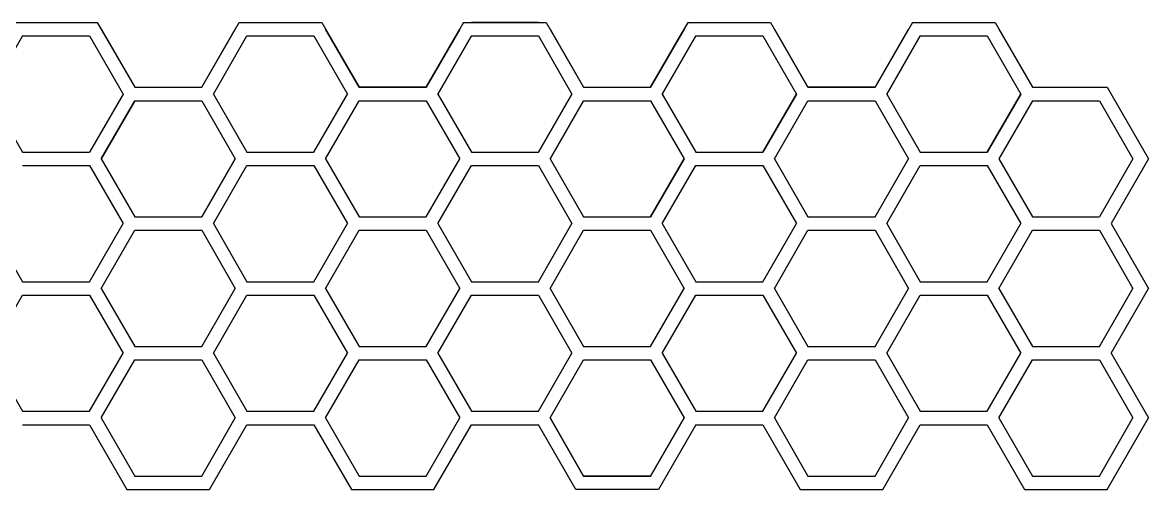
# Model space of a CAD drawing. Header units: millimetres. Extents: x 606 to 1123, y -612 to -473.
# Drawn here: x 787.6 to 1123.4, y -612.4 to -473.2 of the extents above; entities that cross this region are included whole.
import ezdxf

# ---------------------------------------------------------------- set-up
doc = ezdxf.new("R2010")
doc.units = ezdxf.units.MM
doc.layers.get('0').update_dxf_attribs({"linetype": 'CONTINUOUS', "lineweight": 25})

msp = doc.modelspace()

# ---------------------------------------------------------------- linework, layer by layer
for p, q in [((785.3, -473.19), (809.92, -473.19)), ((787.61, -473.19), (807.61, -473.19)), ((787.61, -473.19), (807.61, -473.19)), ((809.92, -473.19), (821.08, -492.51)), ((841.08, -492.51), (852.23, -473.19)), ((852.23, -473.19), (876.85, -473.19)), ((854.54, -473.19), (874.54, -473.19)), ((854.54, -473.19), (874.54, -473.19)), ((854.54, -473.19), (874.54, -473.19)), ((854.54, -473.19), (874.54, -473.19)), ((854.54, -473.19), (874.54, -473.19)), ((876.85, -473.19), (888.01, -492.51)), ((919.16, -473.19), (908.01, -492.51)), ((919.16, -473.19), (941.47, -473.19)), ((941.47, -473.19), (921.47, -473.19)), ((921.47, -473.19), (941.47, -473.19)), ((941.47, -473.19), (921.47, -473.19)), ((921.47, -473.19), (941.47, -473.19)), ((941.47, -473.19), (921.47, -473.19)), ((921.47, -473.19), (941.47, -473.19)), ((921.47, -473.19), (943.78, -473.19)), ((943.78, -473.19), (954.93, -492.51)), ((974.93, -492.51), (986.09, -473.19)), ((986.09, -473.19), (1008.4, -473.19)), ((988.4, -473.19), (1008.4, -473.19)), ((988.4, -473.19), (1008.4, -473.19)), ((988.4, -473.19), (1008.4, -473.19)), ((988.4, -473.19), (1008.4, -473.19)), ((988.4, -473.19), (1008.4, -473.19)), ((988.4, -473.19), (1008.4, -473.19)), ((988.4, -473.19), (1010.71, -473.19)), ((1010.71, -473.19), (1021.86, -492.51)), ((1053.02, -473.19), (1041.86, -492.51)), ((1053.02, -473.19), (1075.33, -473.19)), ((1055.33, -473.19), (1075.33, -473.19)), ((1055.33, -473.19), (1075.33, -473.19)), ((1055.33, -473.19), (1075.33, -473.19)), ((1055.33, -473.19), (1077.64, -473.19)), ((1077.64, -473.19), (1088.79, -492.51)), ((811.08, -475.19), (821.08, -492.51)), ((811.08, -475.19), (821.08, -492.51)), ((811.08, -475.19), (821.08, -492.51)), ((811.08, -475.19), (821.08, -492.51)), ((811.08, -475.19), (821.08, -492.51)), ((841.08, -492.51), (851.08, -475.19)), ((841.08, -492.51), (851.08, -475.19)), ((841.08, -492.51), (851.08, -475.19)), ((841.08, -492.51), (851.08, -475.19)), ((841.08, -492.51), (851.08, -475.19)), ((888.01, -492.51), (878.01, -475.19)), ((878.01, -475.19), (888.01, -492.51)), ((878.01, -475.19), (888.01, -492.51)), ((888.01, -492.51), (878.01, -475.19)), ((878.01, -475.19), (888.01, -492.51)), ((878.01, -475.19), (888.01, -492.51)), ((888.01, -492.51), (878.01, -475.19)), ((878.01, -475.19), (888.01, -492.51)), ((908.01, -492.51), (918.01, -475.19)), ((908.01, -492.51), (918.01, -475.19)), ((918.01, -475.19), (908.01, -492.51)), ((908.01, -492.51), (918.01, -475.19)), ((908.01, -492.51), (918.01, -475.19)), ((918.01, -475.19), (908.01, -492.51)), ((908.01, -492.51), (918.01, -475.19)), ((908.01, -492.51), (918.01, -475.19)), ((944.93, -475.19), (954.93, -492.51)), ((944.93, -475.19), (954.93, -492.51)), ((944.93, -475.19), (954.93, -492.51)), ((944.93, -475.19), (954.93, -492.51)), ((944.93, -475.19), (954.93, -492.51)), ((944.93, -475.19), (954.93, -492.51)), ((944.93, -475.19), (954.93, -492.51)), ((944.93, -475.19), (954.93, -492.51)), ((944.93, -475.19), (954.93, -492.51)), ((944.93, -475.19), (954.93, -492.51)), ((944.93, -475.19), (954.93, -492.51)), ((974.93, -492.51), (984.93, -475.19)), ((974.93, -492.51), (984.93, -475.19)), ((984.93, -475.19), (974.93, -492.51)), ((974.93, -492.51), (984.93, -475.19)), ((974.93, -492.51), (984.93, -475.19)), ((974.93, -492.51), (984.93, -475.19)), ((984.93, -475.19), (974.93, -492.51)), ((974.93, -492.51), (984.93, -475.19)), ((974.93, -492.51), (984.93, -475.19)), ((974.93, -492.51), (984.93, -475.19)), ((984.93, -475.19), (974.93, -492.51)), ((1011.86, -475.19), (1021.86, -492.51)), ((1021.86, -492.51), (1011.86, -475.19)), ((1011.86, -475.19), (1021.86, -492.51)), ((1021.86, -492.51), (1011.86, -475.19)), ((1011.86, -475.19), (1021.86, -492.51)), ((1011.86, -475.19), (1021.86, -492.51)), ((1021.86, -492.51), (1011.86, -475.19)), ((1011.86, -475.19), (1021.86, -492.51)), ((1041.86, -492.51), (1051.86, -475.19)), ((1041.86, -492.51), (1051.86, -475.19)), ((1051.86, -475.19), (1041.86, -492.51)), ((1041.86, -492.51), (1051.86, -475.19)), ((1041.86, -492.51), (1051.86, -475.19)), ((1051.86, -475.19), (1041.86, -492.51)), ((1041.86, -492.51), (1051.86, -475.19)), ((1041.86, -492.51), (1051.86, -475.19)), ((1078.79, -475.19), (1088.79, -492.51)), ((1078.79, -475.19), (1088.79, -492.51)), ((1078.79, -475.19), (1088.79, -492.51)), ((1078.79, -475.19), (1088.79, -492.51)), ((1078.79, -475.19), (1088.79, -492.51)), ((787.61, -477.19), (777.61, -494.51)), ((787.61, -477.19), (777.61, -494.51)), ((787.61, -477.19), (777.61, -494.51)), ((787.61, -477.19), (807.61, -477.19)), ((787.61, -477.19), (807.61, -477.19)), ((787.61, -477.19), (807.61, -477.19)), ((807.61, -477.19), (817.61, -494.51)), ((807.61, -477.19), (817.61, -494.51)), ((807.61, -477.19), (817.61, -494.51)), ((844.54, -494.51), (854.54, -477.19)), ((844.54, -494.51), (854.54, -477.19)), ((844.54, -494.51), (854.54, -477.19)), ((844.54, -494.51), (854.54, -477.19)), ((844.54, -494.51), (854.54, -477.19)), ((844.54, -494.51), (854.54, -477.19)), ((854.54, -477.19), (874.54, -477.19)), ((854.54, -477.19), (874.54, -477.19)), ((854.54, -477.19), (874.54, -477.19)), ((854.54, -477.19), (874.54, -477.19)), ((854.54, -477.19), (874.54, -477.19)), ((854.54, -477.19), (874.54, -477.19)), ((874.54, -477.19), (884.54, -494.51)), ((874.54, -477.19), (884.54, -494.51)), ((874.54, -477.19), (884.54, -494.51)), ((874.54, -477.19), (884.54, -494.51)), ((874.54, -477.19), (884.54, -494.51)), ((874.54, -477.19), (884.54, -494.51)), ((921.47, -477.19), (911.47, -494.51)), ((911.47, -494.51), (921.47, -477.19)), ((921.47, -477.19), (911.47, -494.51)), ((911.47, -494.51), (921.47, -477.19)), ((921.47, -477.19), (911.47, -494.51)), ((911.47, -494.51), (921.47, -477.19)), ((921.47, -477.19), (941.47, -477.19)), ((921.47, -477.19), (941.47, -477.19)), ((921.47, -477.19), (941.47, -477.19)), ((921.47, -477.19), (941.47, -477.19)), ((921.47, -477.19), (941.47, -477.19)), ((921.47, -477.19), (941.47, -477.19)), ((941.47, -477.19), (951.47, -494.51)), ((941.47, -477.19), (951.47, -494.51)), ((941.47, -477.19), (951.47, -494.51)), ((941.47, -477.19), (951.47, -494.51)), ((941.47, -477.19), (951.47, -494.51)), ((941.47, -477.19), (951.47, -494.51)), ((978.4, -494.51), (988.4, -477.19)), ((978.4, -494.51), (988.4, -477.19)), ((988.4, -477.19), (978.4, -494.51)), ((978.4, -494.51), (988.4, -477.19)), ((978.4, -494.51), (988.4, -477.19)), ((988.4, -477.19), (978.4, -494.51)), ((978.4, -494.51), (988.4, -477.19)), ((978.4, -494.51), (988.4, -477.19)), ((988.4, -477.19), (978.4, -494.51)), ((988.4, -477.19), (1008.4, -477.19)), ((988.4, -477.19), (1008.4, -477.19)), ((988.4, -477.19), (1008.4, -477.19)), ((988.4, -477.19), (1008.4, -477.19)), ((988.4, -477.19), (1008.4, -477.19)), ((988.4, -477.19), (1008.4, -477.19)), ((988.4, -477.19), (1008.4, -477.19)), ((988.4, -477.19), (1008.4, -477.19)), ((988.4, -477.19), (1008.4, -477.19)), ((1008.4, -477.19), (1018.4, -494.51)), ((1008.4, -477.19), (1018.4, -494.51)), ((1008.4, -477.19), (1018.4, -494.51)), ((1008.4, -477.19), (1018.4, -494.51)), ((1008.4, -477.19), (1018.4, -494.51)), ((1008.4, -477.19), (1018.4, -494.51)), ((1008.4, -477.19), (1018.4, -494.51)), ((1008.4, -477.19), (1018.4, -494.51)), ((1008.4, -477.19), (1018.4, -494.51)), ((1055.33, -477.19), (1045.33, -494.51)), ((1045.33, -494.51), (1055.33, -477.19)), ((1055.33, -477.19), (1045.33, -494.51)), ((1045.33, -494.51), (1055.33, -477.19)), ((1055.33, -477.19), (1045.33, -494.51)), ((1045.33, -494.51), (1055.33, -477.19)), ((1055.33, -477.19), (1075.33, -477.19)), ((1055.33, -477.19), (1075.33, -477.19)), ((1055.33, -477.19), (1075.33, -477.19)), ((1055.33, -477.19), (1075.33, -477.19)), ((1055.33, -477.19), (1075.33, -477.19)), ((1055.33, -477.19), (1075.33, -477.19)), ((1075.33, -477.19), (1085.33, -494.51)), ((1075.33, -477.19), (1085.33, -494.51)), ((1075.33, -477.19), (1085.33, -494.51)), ((1075.33, -477.19), (1085.33, -494.51)), ((1075.33, -477.19), (1085.33, -494.51)), ((1075.33, -477.19), (1085.33, -494.51)), ((821.08, -492.51), (841.08, -492.51)), ((821.08, -492.51), (841.08, -492.51)), ((821.08, -492.51), (841.08, -492.51)), ((821.08, -492.51), (841.08, -492.51)), ((821.08, -492.51), (841.08, -492.51)), ((821.08, -492.51), (841.08, -492.51)), ((908.01, -492.51), (888.01, -492.51)), ((888.01, -492.51), (908.01, -492.51)), ((888.01, -492.51), (908.01, -492.51)), ((908.01, -492.51), (888.01, -492.51)), ((888.01, -492.51), (908.01, -492.51)), ((888.01, -492.51), (908.01, -492.51)), ((908.01, -492.51), (888.01, -492.51)), ((888.01, -492.51), (908.01, -492.51)), ((888.01, -492.51), (908.01, -492.51)), ((954.93, -492.51), (974.93, -492.51)), ((954.93, -492.51), (974.93, -492.51)), ((954.93, -492.51), (974.93, -492.51)), ((954.93, -492.51), (974.93, -492.51)), ((954.93, -492.51), (974.93, -492.51)), ((954.93, -492.51), (974.93, -492.51)), ((954.93, -492.51), (974.93, -492.51)), ((954.93, -492.51), (974.93, -492.51)), ((954.93, -492.51), (974.93, -492.51)), ((954.93, -492.51), (974.93, -492.51)), ((954.93, -492.51), (974.93, -492.51)), ((954.93, -492.51), (974.93, -492.51)), ((1041.86, -492.51), (1021.86, -492.51)), ((1021.86, -492.51), (1041.86, -492.51)), ((1021.86, -492.51), (1041.86, -492.51)), ((1041.86, -492.51), (1021.86, -492.51)), ((1021.86, -492.51), (1041.86, -492.51)), ((1021.86, -492.51), (1041.86, -492.51)), ((1041.86, -492.51), (1021.86, -492.51)), ((1021.86, -492.51), (1041.86, -492.51)), ((1021.86, -492.51), (1041.86, -492.51)), ((1088.79, -492.51), (1108.79, -492.51)), ((1088.79, -492.51), (1108.79, -492.51)), ((1088.79, -492.51), (1108.79, -492.51)), ((1088.79, -492.51), (1108.79, -492.51)), ((1088.79, -492.51), (1108.79, -492.51)), ((1088.79, -492.51), (1111.1, -492.51)), ((1111.1, -492.51), (1123.41, -513.83)), ((777.61, -494.51), (787.61, -511.83)), ((777.61, -494.51), (787.61, -511.83)), ((777.61, -494.51), (787.61, -511.83)), ((817.61, -494.51), (807.61, -511.83)), ((817.61, -494.51), (807.61, -511.83)), ((817.61, -494.51), (807.61, -511.83)), ((811.08, -513.83), (821.08, -496.51)), ((821.08, -496.51), (811.08, -513.83)), ((811.08, -513.83), (821.08, -496.51)), ((821.08, -496.51), (811.08, -513.83)), ((811.08, -513.83), (821.08, -496.51)), ((821.08, -496.51), (811.08, -513.83)), ((821.08, -496.51), (841.08, -496.51)), ((821.08, -496.51), (841.08, -496.51)), ((821.08, -496.51), (841.08, -496.51)), ((821.08, -496.51), (841.08, -496.51)), ((821.08, -496.51), (841.08, -496.51)), ((821.08, -496.51), (841.08, -496.51)), ((841.08, -496.51), (851.08, -513.83)), ((841.08, -496.51), (851.08, -513.83)), ((841.08, -496.51), (851.08, -513.83)), ((841.08, -496.51), (851.08, -513.83)), ((841.08, -496.51), (851.08, -513.83)), ((841.08, -496.51), (851.08, -513.83)), ((844.54, -494.51), (854.54, -511.83)), ((844.54, -494.51), (854.54, -511.83)), ((844.54, -494.51), (854.54, -511.83)), ((844.54, -494.51), (854.54, -511.83)), ((844.54, -494.51), (854.54, -511.83)), ((844.54, -494.51), (854.54, -511.83)), ((874.54, -511.83), (884.54, -494.51)), ((874.54, -511.83), (884.54, -494.51)), ((874.54, -511.83), (884.54, -494.51)), ((874.54, -511.83), (884.54, -494.51)), ((874.54, -511.83), (884.54, -494.51)), ((874.54, -511.83), (884.54, -494.51)), ((878.01, -513.83), (888.01, -496.51)), ((878.01, -513.83), (888.01, -496.51)), ((878.01, -513.83), (888.01, -496.51)), ((878.01, -513.83), (888.01, -496.51)), ((878.01, -513.83), (888.01, -496.51)), ((878.01, -513.83), (888.01, -496.51)), ((888.01, -496.51), (908.01, -496.51)), ((888.01, -496.51), (908.01, -496.51)), ((888.01, -496.51), (908.01, -496.51)), ((888.01, -496.51), (908.01, -496.51)), ((888.01, -496.51), (908.01, -496.51)), ((888.01, -496.51), (908.01, -496.51)), ((908.01, -496.51), (918.01, -513.83)), ((908.01, -496.51), (918.01, -513.83)), ((908.01, -496.51), (918.01, -513.83)), ((908.01, -496.51), (918.01, -513.83)), ((908.01, -496.51), (918.01, -513.83)), ((908.01, -496.51), (918.01, -513.83)), ((911.47, -494.51), (921.47, -511.83)), ((911.47, -494.51), (921.47, -511.83)), ((911.47, -494.51), (921.47, -511.83)), ((911.47, -494.51), (921.47, -511.83)), ((911.47, -494.51), (921.47, -511.83)), ((911.47, -494.51), (921.47, -511.83)), ((951.47, -494.51), (941.47, -511.83)), ((941.47, -511.83), (951.47, -494.51)), ((951.47, -494.51), (941.47, -511.83)), ((941.47, -511.83), (951.47, -494.51)), ((951.47, -494.51), (941.47, -511.83)), ((941.47, -511.83), (951.47, -494.51)), ((954.93, -496.51), (944.93, -513.83)), ((944.93, -513.83), (954.93, -496.51)), ((944.93, -513.83), (954.93, -496.51)), ((944.93, -513.83), (954.93, -496.51)), ((954.93, -496.51), (944.93, -513.83)), ((944.93, -513.83), (954.93, -496.51)), ((944.93, -513.83), (954.93, -496.51)), ((944.93, -513.83), (954.93, -496.51)), ((954.93, -496.51), (944.93, -513.83)), ((944.93, -513.83), (954.93, -496.51)), ((944.93, -513.83), (954.93, -496.51)), ((944.93, -513.83), (954.93, -496.51)), ((954.93, -496.51), (974.93, -496.51)), ((954.93, -496.51), (974.93, -496.51)), ((954.93, -496.51), (974.93, -496.51)), ((954.93, -496.51), (974.93, -496.51)), ((954.93, -496.51), (974.93, -496.51)), ((954.93, -496.51), (974.93, -496.51)), ((954.93, -496.51), (974.93, -496.51)), ((954.93, -496.51), (974.93, -496.51)), ((954.93, -496.51), (974.93, -496.51)), ((954.93, -496.51), (974.93, -496.51)), ((954.93, -496.51), (974.93, -496.51)), ((954.93, -496.51), (974.93, -496.51)), ((974.93, -496.51), (984.93, -513.83)), ((974.93, -496.51), (984.93, -513.83)), ((974.93, -496.51), (984.93, -513.83)), ((974.93, -496.51), (984.93, -513.83)), ((974.93, -496.51), (984.93, -513.83)), ((974.93, -496.51), (984.93, -513.83)), ((974.93, -496.51), (984.93, -513.83)), ((974.93, -496.51), (984.93, -513.83)), ((974.93, -496.51), (984.93, -513.83)), ((974.93, -496.51), (984.93, -513.83)), ((974.93, -496.51), (984.93, -513.83)), ((974.93, -496.51), (984.93, -513.83)), ((978.4, -494.51), (988.4, -511.83)), ((978.4, -494.51), (988.4, -511.83)), ((978.4, -494.51), (988.4, -511.83)), ((978.4, -494.51), (988.4, -511.83)), ((978.4, -494.51), (988.4, -511.83)), ((978.4, -494.51), (988.4, -511.83)), ((978.4, -494.51), (988.4, -511.83)), ((978.4, -494.51), (988.4, -511.83)), ((978.4, -494.51), (988.4, -511.83)), ((1008.4, -511.83), (1018.4, -494.51)), ((1008.4, -511.83), (1018.4, -494.51)), ((1018.4, -494.51), (1008.4, -511.83)), ((1008.4, -511.83), (1018.4, -494.51)), ((1008.4, -511.83), (1018.4, -494.51)), ((1018.4, -494.51), (1008.4, -511.83)), ((1008.4, -511.83), (1018.4, -494.51)), ((1008.4, -511.83), (1018.4, -494.51)), ((1018.4, -494.51), (1008.4, -511.83)), ((1011.86, -513.83), (1021.86, -496.51)), ((1011.86, -513.83), (1021.86, -496.51)), ((1011.86, -513.83), (1021.86, -496.51)), ((1011.86, -513.83), (1021.86, -496.51)), ((1011.86, -513.83), (1021.86, -496.51)), ((1011.86, -513.83), (1021.86, -496.51)), ((1021.86, -496.51), (1041.86, -496.51)), ((1021.86, -496.51), (1041.86, -496.51)), ((1021.86, -496.51), (1041.86, -496.51)), ((1021.86, -496.51), (1041.86, -496.51)), ((1021.86, -496.51), (1041.86, -496.51)), ((1021.86, -496.51), (1041.86, -496.51)), ((1041.86, -496.51), (1051.86, -513.83)), ((1041.86, -496.51), (1051.86, -513.83)), ((1041.86, -496.51), (1051.86, -513.83)), ((1041.86, -496.51), (1051.86, -513.83)), ((1041.86, -496.51), (1051.86, -513.83)), ((1041.86, -496.51), (1051.86, -513.83)), ((1045.33, -494.51), (1055.33, -511.83)), ((1045.33, -494.51), (1055.33, -511.83)), ((1045.33, -494.51), (1055.33, -511.83)), ((1045.33, -494.51), (1055.33, -511.83)), ((1045.33, -494.51), (1055.33, -511.83)), ((1045.33, -494.51), (1055.33, -511.83)), ((1085.33, -494.51), (1075.33, -511.83)), ((1075.33, -511.83), (1085.33, -494.51)), ((1085.33, -494.51), (1075.33, -511.83)), ((1075.33, -511.83), (1085.33, -494.51)), ((1085.33, -494.51), (1075.33, -511.83)), ((1075.33, -511.83), (1085.33, -494.51)), ((1088.79, -496.51), (1078.79, -513.83)), ((1088.79, -496.51), (1078.79, -513.83)), ((1088.79, -496.51), (1078.79, -513.83)), ((1088.79, -496.51), (1108.79, -496.51)), ((1088.79, -496.51), (1108.79, -496.51)), ((1088.79, -496.51), (1108.79, -496.51)), ((1108.79, -496.51), (1118.79, -513.83)), ((1108.79, -496.51), (1118.79, -513.83)), ((1108.79, -496.51), (1118.79, -513.83)), ((787.61, -511.83), (807.61, -511.83)), ((787.61, -511.83), (807.61, -511.83)), ((787.61, -511.83), (807.61, -511.83)), ((854.54, -511.83), (874.54, -511.83)), ((854.54, -511.83), (874.54, -511.83)), ((854.54, -511.83), (874.54, -511.83)), ((854.54, -511.83), (874.54, -511.83)), ((854.54, -511.83), (874.54, -511.83)), ((854.54, -511.83), (874.54, -511.83)), ((921.47, -511.83), (941.47, -511.83)), ((921.47, -511.83), (941.47, -511.83)), ((921.47, -511.83), (941.47, -511.83)), ((921.47, -511.83), (941.47, -511.83)), ((921.47, -511.83), (941.47, -511.83)), ((921.47, -511.83), (941.47, -511.83)), ((988.4, -511.83), (1008.4, -511.83)), ((988.4, -511.83), (1008.4, -511.83)), ((988.4, -511.83), (1008.4, -511.83)), ((988.4, -511.83), (1008.4, -511.83)), ((988.4, -511.83), (1008.4, -511.83)), ((988.4, -511.83), (1008.4, -511.83)), ((988.4, -511.83), (1008.4, -511.83)), ((988.4, -511.83), (1008.4, -511.83)), ((988.4, -511.83), (1008.4, -511.83)), ((1055.33, -511.83), (1075.33, -511.83)), ((1055.33, -511.83), (1075.33, -511.83)), ((1055.33, -511.83), (1075.33, -511.83)), ((1055.33, -511.83), (1075.33, -511.83)), ((1055.33, -511.83), (1075.33, -511.83)), ((1055.33, -511.83), (1075.33, -511.83)), ((787.61, -515.83), (807.61, -515.83)), ((787.61, -515.83), (807.61, -515.83)), ((787.61, -515.83), (807.61, -515.83)), ((807.61, -515.83), (817.61, -533.15)), ((807.61, -515.83), (817.61, -533.15)), ((807.61, -515.83), (817.61, -533.15)), ((811.08, -513.83), (821.08, -531.15)), ((811.08, -513.83), (821.08, -531.15)), ((811.08, -513.83), (821.08, -531.15)), ((811.08, -513.83), (821.08, -531.15)), ((811.08, -513.83), (821.08, -531.15)), ((811.08, -513.83), (821.08, -531.15)), ((841.08, -531.15), (851.08, -513.83)), ((851.08, -513.83), (841.08, -531.15)), ((841.08, -531.15), (851.08, -513.83)), ((851.08, -513.83), (841.08, -531.15)), ((841.08, -531.15), (851.08, -513.83)), ((851.08, -513.83), (841.08, -531.15)), ((844.54, -533.15), (854.54, -515.83)), ((844.54, -533.15), (854.54, -515.83)), ((844.54, -533.15), (854.54, -515.83)), ((844.54, -533.15), (854.54, -515.83)), ((844.54, -533.15), (854.54, -515.83)), ((844.54, -533.15), (854.54, -515.83)), ((854.54, -515.83), (874.54, -515.83)), ((854.54, -515.83), (874.54, -515.83)), ((854.54, -515.83), (874.54, -515.83)), ((854.54, -515.83), (874.54, -515.83)), ((854.54, -515.83), (874.54, -515.83)), ((854.54, -515.83), (874.54, -515.83)), ((874.54, -515.83), (884.54, -533.15)), ((874.54, -515.83), (884.54, -533.15)), ((874.54, -515.83), (884.54, -533.15)), ((874.54, -515.83), (884.54, -533.15)), ((874.54, -515.83), (884.54, -533.15)), ((874.54, -515.83), (884.54, -533.15)), ((878.01, -513.83), (888.01, -531.15)), ((878.01, -513.83), (888.01, -531.15)), ((878.01, -513.83), (888.01, -531.15)), ((878.01, -513.83), (888.01, -531.15)), ((878.01, -513.83), (888.01, -531.15)), ((878.01, -513.83), (888.01, -531.15)), ((908.01, -531.15), (918.01, -513.83)), ((908.01, -531.15), (918.01, -513.83)), ((908.01, -531.15), (918.01, -513.83)), ((908.01, -531.15), (918.01, -513.83)), ((908.01, -531.15), (918.01, -513.83)), ((908.01, -531.15), (918.01, -513.83)), ((911.47, -533.15), (921.47, -515.83)), ((911.47, -533.15), (921.47, -515.83)), ((911.47, -533.15), (921.47, -515.83)), ((911.47, -533.15), (921.47, -515.83)), ((911.47, -533.15), (921.47, -515.83)), ((911.47, -533.15), (921.47, -515.83)), ((911.47, -533.15), (921.47, -515.83)), ((911.47, -533.15), (921.47, -515.83)), ((911.47, -533.15), (921.47, -515.83)), ((921.47, -515.83), (941.47, -515.83)), ((921.47, -515.83), (941.47, -515.83)), ((921.47, -515.83), (941.47, -515.83)), ((921.47, -515.83), (941.47, -515.83)), ((921.47, -515.83), (941.47, -515.83)), ((921.47, -515.83), (941.47, -515.83)), ((921.47, -515.83), (941.47, -515.83)), ((921.47, -515.83), (941.47, -515.83)), ((921.47, -515.83), (941.47, -515.83)), ((941.47, -515.83), (951.47, -533.15)), ((941.47, -515.83), (951.47, -533.15)), ((941.47, -515.83), (951.47, -533.15)), ((941.47, -515.83), (951.47, -533.15)), ((941.47, -515.83), (951.47, -533.15)), ((941.47, -515.83), (951.47, -533.15)), ((941.47, -515.83), (951.47, -533.15)), ((941.47, -515.83), (951.47, -533.15)), ((941.47, -515.83), (951.47, -533.15)), ((944.93, -513.83), (954.93, -531.15)), ((944.93, -513.83), (954.93, -531.15)), ((944.93, -513.83), (954.93, -531.15)), ((944.93, -513.83), (954.93, -531.15)), ((944.93, -513.83), (954.93, -531.15)), ((944.93, -513.83), (954.93, -531.15)), ((944.93, -513.83), (954.93, -531.15)), ((944.93, -513.83), (954.93, -531.15)), ((944.93, -513.83), (954.93, -531.15)), ((944.93, -513.83), (954.93, -531.15)), ((944.93, -513.83), (954.93, -531.15)), ((944.93, -513.83), (954.93, -531.15)), ((984.93, -513.83), (974.93, -531.15)), ((974.93, -531.15), (984.93, -513.83)), ((974.93, -531.15), (984.93, -513.83)), ((974.93, -531.15), (984.93, -513.83)), ((984.93, -513.83), (974.93, -531.15)), ((974.93, -531.15), (984.93, -513.83)), ((974.93, -531.15), (984.93, -513.83)), ((974.93, -531.15), (984.93, -513.83)), ((984.93, -513.83), (974.93, -531.15)), ((974.93, -531.15), (984.93, -513.83)), ((974.93, -531.15), (984.93, -513.83)), ((974.93, -531.15), (984.93, -513.83)), ((978.4, -533.15), (988.4, -515.83)), ((978.4, -533.15), (988.4, -515.83)), ((978.4, -533.15), (988.4, -515.83)), ((978.4, -533.15), (988.4, -515.83)), ((978.4, -533.15), (988.4, -515.83)), ((978.4, -533.15), (988.4, -515.83)), ((988.4, -515.83), (1008.4, -515.83)), ((988.4, -515.83), (1008.4, -515.83)), ((988.4, -515.83), (1008.4, -515.83)), ((988.4, -515.83), (1008.4, -515.83)), ((988.4, -515.83), (1008.4, -515.83)), ((988.4, -515.83), (1008.4, -515.83)), ((1008.4, -515.83), (1018.4, -533.15)), ((1008.4, -515.83), (1018.4, -533.15)), ((1008.4, -515.83), (1018.4, -533.15)), ((1008.4, -515.83), (1018.4, -533.15)), ((1008.4, -515.83), (1018.4, -533.15)), ((1008.4, -515.83), (1018.4, -533.15)), ((1011.86, -513.83), (1021.86, -531.15)), ((1011.86, -513.83), (1021.86, -531.15)), ((1011.86, -513.83), (1021.86, -531.15)), ((1011.86, -513.83), (1021.86, -531.15)), ((1011.86, -513.83), (1021.86, -531.15)), ((1011.86, -513.83), (1021.86, -531.15)), ((1041.86, -531.15), (1051.86, -513.83)), ((1041.86, -531.15), (1051.86, -513.83)), ((1041.86, -531.15), (1051.86, -513.83)), ((1041.86, -531.15), (1051.86, -513.83)), ((1041.86, -531.15), (1051.86, -513.83)), ((1041.86, -531.15), (1051.86, -513.83)), ((1045.33, -533.15), (1055.33, -515.83)), ((1045.33, -533.15), (1055.33, -515.83)), ((1045.33, -533.15), (1055.33, -515.83)), ((1055.33, -515.83), (1075.33, -515.83)), ((1055.33, -515.83), (1075.33, -515.83)), ((1055.33, -515.83), (1075.33, -515.83)), ((1075.33, -515.83), (1085.33, -533.15)), ((1075.33, -515.83), (1085.33, -533.15)), ((1075.33, -515.83), (1085.33, -533.15)), ((1078.79, -513.83), (1088.79, -531.15)), ((1078.79, -513.83), (1088.79, -531.15)), ((1078.79, -513.83), (1088.79, -531.15)), ((1118.79, -513.83), (1108.79, -531.15)), ((1118.79, -513.83), (1108.79, -531.15)), ((1118.79, -513.83), (1108.79, -531.15)), ((1123.41, -513.83), (1112.25, -533.15)), ((777.61, -533.15), (787.61, -550.47)), ((777.61, -533.15), (787.61, -550.47)), ((777.61, -533.15), (787.61, -550.47)), ((807.61, -550.47), (817.61, -533.15)), ((807.61, -550.47), (817.61, -533.15)), ((807.61, -550.47), (817.61, -533.15)), ((821.08, -531.15), (841.08, -531.15)), ((821.08, -531.15), (841.08, -531.15)), ((821.08, -531.15), (841.08, -531.15)), ((821.08, -531.15), (841.08, -531.15)), ((821.08, -531.15), (841.08, -531.15)), ((821.08, -531.15), (841.08, -531.15)), ((844.54, -533.15), (854.54, -550.47)), ((844.54, -533.15), (854.54, -550.47)), ((844.54, -533.15), (854.54, -550.47)), ((844.54, -533.15), (854.54, -550.47)), ((844.54, -533.15), (854.54, -550.47)), ((844.54, -533.15), (854.54, -550.47)), ((874.54, -550.47), (884.54, -533.15)), ((874.54, -550.47), (884.54, -533.15)), ((874.54, -550.47), (884.54, -533.15)), ((874.54, -550.47), (884.54, -533.15)), ((874.54, -550.47), (884.54, -533.15)), ((874.54, -550.47), (884.54, -533.15)), ((888.01, -531.15), (908.01, -531.15)), ((888.01, -531.15), (908.01, -531.15)), ((888.01, -531.15), (908.01, -531.15)), ((888.01, -531.15), (908.01, -531.15)), ((888.01, -531.15), (908.01, -531.15)), ((888.01, -531.15), (908.01, -531.15)), ((911.47, -533.15), (921.47, -550.47)), ((911.47, -533.15), (921.47, -550.47)), ((911.47, -533.15), (921.47, -550.47)), ((911.47, -533.15), (921.47, -550.47)), ((911.47, -533.15), (921.47, -550.47)), ((911.47, -533.15), (921.47, -550.47)), ((911.47, -533.15), (921.47, -550.47)), ((911.47, -533.15), (921.47, -550.47)), ((911.47, -533.15), (921.47, -550.47)), ((941.47, -550.47), (951.47, -533.15)), ((941.47, -550.47), (951.47, -533.15)), ((941.47, -550.47), (951.47, -533.15)), ((941.47, -550.47), (951.47, -533.15)), ((941.47, -550.47), (951.47, -533.15)), ((941.47, -550.47), (951.47, -533.15)), ((941.47, -550.47), (951.47, -533.15)), ((941.47, -550.47), (951.47, -533.15)), ((941.47, -550.47), (951.47, -533.15)), ((954.93, -531.15), (974.93, -531.15)), ((954.93, -531.15), (974.93, -531.15)), ((954.93, -531.15), (974.93, -531.15)), ((954.93, -531.15), (974.93, -531.15)), ((954.93, -531.15), (974.93, -531.15)), ((954.93, -531.15), (974.93, -531.15)), ((954.93, -531.15), (974.93, -531.15)), ((954.93, -531.15), (974.93, -531.15)), ((954.93, -531.15), (974.93, -531.15)), ((954.93, -531.15), (974.93, -531.15)), ((954.93, -531.15), (974.93, -531.15)), ((954.93, -531.15), (974.93, -531.15)), ((978.4, -533.15), (988.4, -550.47)), ((978.4, -533.15), (988.4, -550.47)), ((978.4, -533.15), (988.4, -550.47)), ((978.4, -533.15), (988.4, -550.47)), ((978.4, -533.15), (988.4, -550.47)), ((978.4, -533.15), (988.4, -550.47)), ((1008.4, -550.47), (1018.4, -533.15)), ((1008.4, -550.47), (1018.4, -533.15)), ((1008.4, -550.47), (1018.4, -533.15)), ((1008.4, -550.47), (1018.4, -533.15)), ((1008.4, -550.47), (1018.4, -533.15)), ((1008.4, -550.47), (1018.4, -533.15)), ((1021.86, -531.15), (1041.86, -531.15)), ((1021.86, -531.15), (1041.86, -531.15)), ((1021.86, -531.15), (1041.86, -531.15)), ((1021.86, -531.15), (1041.86, -531.15)), ((1021.86, -531.15), (1041.86, -531.15)), ((1021.86, -531.15), (1041.86, -531.15)), ((1045.33, -533.15), (1055.33, -550.47)), ((1045.33, -533.15), (1055.33, -550.47)), ((1045.33, -533.15), (1055.33, -550.47)), ((1075.33, -550.47), (1085.33, -533.15)), ((1075.33, -550.47), (1085.33, -533.15)), ((1075.33, -550.47), (1085.33, -533.15)), ((1088.79, -531.15), (1108.79, -531.15)), ((1088.79, -531.15), (1108.79, -531.15)), ((1088.79, -531.15), (1108.79, -531.15)), ((1112.25, -533.15), (1123.41, -552.47)), ((811.08, -552.47), (821.08, -535.15)), ((811.08, -552.47), (821.08, -535.15)), ((811.08, -552.47), (821.08, -535.15)), ((821.08, -535.15), (841.08, -535.15)), ((821.08, -535.15), (841.08, -535.15)), ((821.08, -535.15), (841.08, -535.15)), ((841.08, -535.15), (851.08, -552.47)), ((841.08, -535.15), (851.08, -552.47)), ((841.08, -535.15), (851.08, -552.47)), ((878.01, -552.47), (888.01, -535.15)), ((878.01, -552.47), (888.01, -535.15)), ((878.01, -552.47), (888.01, -535.15)), ((878.01, -552.47), (888.01, -535.15)), ((878.01, -552.47), (888.01, -535.15)), ((878.01, -552.47), (888.01, -535.15)), ((878.01, -552.47), (888.01, -535.15)), ((878.01, -552.47), (888.01, -535.15)), ((878.01, -552.47), (888.01, -535.15)), ((888.01, -535.15), (908.01, -535.15)), ((888.01, -535.15), (908.01, -535.15)), ((888.01, -535.15), (908.01, -535.15)), ((888.01, -535.15), (908.01, -535.15)), ((888.01, -535.15), (908.01, -535.15)), ((888.01, -535.15), (908.01, -535.15)), ((888.01, -535.15), (908.01, -535.15)), ((888.01, -535.15), (908.01, -535.15)), ((888.01, -535.15), (908.01, -535.15)), ((908.01, -535.15), (918.01, -552.47)), ((908.01, -535.15), (918.01, -552.47)), ((908.01, -535.15), (918.01, -552.47)), ((908.01, -535.15), (918.01, -552.47)), ((908.01, -535.15), (918.01, -552.47)), ((908.01, -535.15), (918.01, -552.47)), ((908.01, -535.15), (918.01, -552.47)), ((908.01, -535.15), (918.01, -552.47)), ((908.01, -535.15), (918.01, -552.47)), ((944.93, -552.47), (954.93, -535.15)), ((944.93, -552.47), (954.93, -535.15)), ((944.93, -552.47), (954.93, -535.15)), ((954.93, -535.15), (974.93, -535.15)), ((954.93, -535.15), (974.93, -535.15)), ((954.93, -535.15), (974.93, -535.15)), ((974.93, -535.15), (984.93, -552.47)), ((974.93, -535.15), (984.93, -552.47)), ((974.93, -535.15), (984.93, -552.47)), ((1011.86, -552.47), (1021.86, -535.15)), ((1011.86, -552.47), (1021.86, -535.15)), ((1011.86, -552.47), (1021.86, -535.15)), ((1011.86, -552.47), (1021.86, -535.15)), ((1011.86, -552.47), (1021.86, -535.15)), ((1011.86, -552.47), (1021.86, -535.15)), ((1021.86, -535.15), (1041.86, -535.15)), ((1021.86, -535.15), (1041.86, -535.15)), ((1021.86, -535.15), (1041.86, -535.15)), ((1021.86, -535.15), (1041.86, -535.15)), ((1021.86, -535.15), (1041.86, -535.15)), ((1021.86, -535.15), (1041.86, -535.15)), ((1041.86, -535.15), (1051.86, -552.47)), ((1041.86, -535.15), (1051.86, -552.47)), ((1041.86, -535.15), (1051.86, -552.47)), ((1041.86, -535.15), (1051.86, -552.47)), ((1041.86, -535.15), (1051.86, -552.47)), ((1041.86, -535.15), (1051.86, -552.47)), ((1078.79, -552.47), (1088.79, -535.15)), ((1078.79, -552.47), (1088.79, -535.15)), ((1078.79, -552.47), (1088.79, -535.15)), ((1088.79, -535.15), (1108.79, -535.15)), ((1088.79, -535.15), (1108.79, -535.15)), ((1088.79, -535.15), (1108.79, -535.15)), ((1108.79, -535.15), (1118.79, -552.47)), ((1108.79, -535.15), (1118.79, -552.47)), ((1108.79, -535.15), (1118.79, -552.47)), ((787.61, -550.47), (807.61, -550.47)), ((787.61, -550.47), (807.61, -550.47)), ((787.61, -550.47), (807.61, -550.47)), ((854.54, -550.47), (874.54, -550.47)), ((854.54, -550.47), (874.54, -550.47)), ((854.54, -550.47), (874.54, -550.47)), ((854.54, -550.47), (874.54, -550.47)), ((854.54, -550.47), (874.54, -550.47)), ((854.54, -550.47), (874.54, -550.47)), ((921.47, -550.47), (941.47, -550.47)), ((921.47, -550.47), (941.47, -550.47)), ((921.47, -550.47), (941.47, -550.47)), ((921.47, -550.47), (941.47, -550.47)), ((921.47, -550.47), (941.47, -550.47)), ((921.47, -550.47), (941.47, -550.47)), ((921.47, -550.47), (941.47, -550.47)), ((921.47, -550.47), (941.47, -550.47)), ((921.47, -550.47), (941.47, -550.47)), ((988.4, -550.47), (1008.4, -550.47)), ((988.4, -550.47), (1008.4, -550.47)), ((988.4, -550.47), (1008.4, -550.47)), ((988.4, -550.47), (1008.4, -550.47)), ((988.4, -550.47), (1008.4, -550.47)), ((988.4, -550.47), (1008.4, -550.47)), ((1055.33, -550.47), (1075.33, -550.47)), ((1055.33, -550.47), (1075.33, -550.47)), ((1055.33, -550.47), (1075.33, -550.47)), ((811.08, -552.47), (821.08, -569.79)), ((811.08, -552.47), (821.08, -569.79)), ((811.08, -552.47), (821.08, -569.79)), ((841.08, -569.79), (851.08, -552.47)), ((841.08, -569.79), (851.08, -552.47)), ((841.08, -569.79), (851.08, -552.47)), ((878.01, -552.47), (888.01, -569.79)), ((878.01, -552.47), (888.01, -569.79)), ((878.01, -552.47), (888.01, -569.79)), ((878.01, -552.47), (888.01, -569.79)), ((878.01, -552.47), (888.01, -569.79)), ((878.01, -552.47), (888.01, -569.79)), ((878.01, -552.47), (888.01, -569.79)), ((878.01, -552.47), (888.01, -569.79)), ((878.01, -552.47), (888.01, -569.79)), ((908.01, -569.79), (918.01, -552.47)), ((908.01, -569.79), (918.01, -552.47)), ((908.01, -569.79), (918.01, -552.47)), ((908.01, -569.79), (918.01, -552.47)), ((908.01, -569.79), (918.01, -552.47)), ((908.01, -569.79), (918.01, -552.47)), ((908.01, -569.79), (918.01, -552.47)), ((908.01, -569.79), (918.01, -552.47)), ((908.01, -569.79), (918.01, -552.47)), ((944.93, -552.47), (954.93, -569.79)), ((944.93, -552.47), (954.93, -569.79)), ((944.93, -552.47), (954.93, -569.79)), ((974.93, -569.79), (984.93, -552.47)), ((974.93, -569.79), (984.93, -552.47)), ((974.93, -569.79), (984.93, -552.47)), ((1011.86, -552.47), (1021.86, -569.79)), ((1011.86, -552.47), (1021.86, -569.79)), ((1011.86, -552.47), (1021.86, -569.79)), ((1011.86, -552.47), (1021.86, -569.79)), ((1011.86, -552.47), (1021.86, -569.79)), ((1011.86, -552.47), (1021.86, -569.79)), ((1041.86, -569.79), (1051.86, -552.47)), ((1041.86, -569.79), (1051.86, -552.47)), ((1041.86, -569.79), (1051.86, -552.47)), ((1041.86, -569.79), (1051.86, -552.47)), ((1041.86, -569.79), (1051.86, -552.47)), ((1041.86, -569.79), (1051.86, -552.47)), ((1078.79, -552.47), (1088.79, -569.79)), ((1078.79, -552.47), (1088.79, -569.79)), ((1078.79, -552.47), (1088.79, -569.79)), ((1108.79, -569.79), (1118.79, -552.47)), ((1108.79, -569.79), (1118.79, -552.47)), ((1108.79, -569.79), (1118.79, -552.47)), ((1112.25, -571.79), (1123.41, -552.47)), ((777.61, -571.79), (787.61, -554.47)), ((777.61, -571.79), (787.61, -554.47)), ((777.61, -571.79), (787.61, -554.47)), ((787.61, -554.47), (807.61, -554.47)), ((787.61, -554.47), (807.61, -554.47)), ((787.61, -554.47), (807.61, -554.47)), ((807.61, -554.47), (817.61, -571.79)), ((807.61, -554.47), (817.61, -571.79)), ((807.61, -554.47), (817.61, -571.79)), ((844.54, -571.79), (854.54, -554.47)), ((844.54, -571.79), (854.54, -554.47)), ((844.54, -571.79), (854.54, -554.47)), ((854.54, -554.47), (874.54, -554.47)), ((854.54, -554.47), (874.54, -554.47)), ((854.54, -554.47), (874.54, -554.47)), ((874.54, -554.47), (884.54, -571.79)), ((874.54, -554.47), (884.54, -571.79)), ((874.54, -554.47), (884.54, -571.79)), ((911.47, -571.79), (921.47, -554.47)), ((911.47, -571.79), (921.47, -554.47)), ((911.47, -571.79), (921.47, -554.47)), ((911.47, -571.79), (921.47, -554.47)), ((911.47, -571.79), (921.47, -554.47)), ((911.47, -571.79), (921.47, -554.47)), ((921.47, -554.47), (941.47, -554.47)), ((921.47, -554.47), (941.47, -554.47)), ((921.47, -554.47), (941.47, -554.47)), ((921.47, -554.47), (941.47, -554.47)), ((921.47, -554.47), (941.47, -554.47)), ((921.47, -554.47), (941.47, -554.47)), ((941.47, -554.47), (951.47, -571.79)), ((941.47, -554.47), (951.47, -571.79)), ((941.47, -554.47), (951.47, -571.79)), ((941.47, -554.47), (951.47, -571.79)), ((941.47, -554.47), (951.47, -571.79)), ((941.47, -554.47), (951.47, -571.79)), ((978.4, -571.79), (988.4, -554.47)), ((978.4, -571.79), (988.4, -554.47)), ((978.4, -571.79), (988.4, -554.47)), ((988.4, -554.47), (1008.4, -554.47)), ((988.4, -554.47), (1008.4, -554.47)), ((988.4, -554.47), (1008.4, -554.47)), ((1008.4, -554.47), (1018.4, -571.79)), ((1008.4, -554.47), (1018.4, -571.79)), ((1008.4, -554.47), (1018.4, -571.79)), ((1045.33, -571.79), (1055.33, -554.47)), ((1045.33, -571.79), (1055.33, -554.47)), ((1045.33, -571.79), (1055.33, -554.47)), ((1055.33, -554.47), (1075.33, -554.47)), ((1055.33, -554.47), (1075.33, -554.47)), ((1055.33, -554.47), (1075.33, -554.47)), ((1075.33, -554.47), (1085.33, -571.79)), ((1075.33, -554.47), (1085.33, -571.79)), ((1075.33, -554.47), (1085.33, -571.79)), ((821.08, -569.79), (841.08, -569.79)), ((821.08, -569.79), (841.08, -569.79)), ((821.08, -569.79), (841.08, -569.79)), ((888.01, -569.79), (908.01, -569.79)), ((888.01, -569.79), (908.01, -569.79)), ((888.01, -569.79), (908.01, -569.79)), ((888.01, -569.79), (908.01, -569.79)), ((888.01, -569.79), (908.01, -569.79)), ((888.01, -569.79), (908.01, -569.79)), ((888.01, -569.79), (908.01, -569.79)), ((888.01, -569.79), (908.01, -569.79)), ((888.01, -569.79), (908.01, -569.79)), ((954.93, -569.79), (974.93, -569.79)), ((954.93, -569.79), (974.93, -569.79)), ((954.93, -569.79), (974.93, -569.79)), ((954.93, -569.79), (974.93, -569.79)), ((954.93, -569.79), (974.93, -569.79)), ((954.93, -569.79), (974.93, -569.79)), ((954.93, -569.79), (974.93, -569.79)), ((954.93, -569.79), (974.93, -569.79)), ((954.93, -569.79), (974.93, -569.79)), ((1021.86, -569.79), (1041.86, -569.79)), ((1021.86, -569.79), (1041.86, -569.79)), ((1021.86, -569.79), (1041.86, -569.79)), ((1021.86, -569.79), (1041.86, -569.79)), ((1021.86, -569.79), (1041.86, -569.79)), ((1021.86, -569.79), (1041.86, -569.79)), ((1088.79, -569.79), (1108.79, -569.79)), ((1088.79, -569.79), (1108.79, -569.79)), ((1088.79, -569.79), (1108.79, -569.79)), ((777.61, -571.79), (787.61, -589.11)), ((777.61, -571.79), (787.61, -589.11)), ((777.61, -571.79), (787.61, -589.11)), ((807.61, -589.11), (817.61, -571.79)), ((807.61, -589.11), (817.61, -571.79)), ((807.61, -589.11), (817.61, -571.79)), ((811.08, -591.11), (821.08, -573.79)), ((811.08, -591.11), (821.08, -573.79)), ((811.08, -591.11), (821.08, -573.79)), ((821.08, -573.79), (841.08, -573.79)), ((821.08, -573.79), (841.08, -573.79)), ((821.08, -573.79), (841.08, -573.79)), ((841.08, -573.79), (851.08, -591.11)), ((841.08, -573.79), (851.08, -591.11)), ((841.08, -573.79), (851.08, -591.11)), ((844.54, -571.79), (854.54, -589.11)), ((844.54, -571.79), (854.54, -589.11)), ((844.54, -571.79), (854.54, -589.11)), ((874.54, -589.11), (884.54, -571.79)), ((874.54, -589.11), (884.54, -571.79)), ((874.54, -589.11), (884.54, -571.79)), ((878.01, -591.11), (888.01, -573.79)), ((878.01, -591.11), (888.01, -573.79)), ((878.01, -591.11), (888.01, -573.79)), ((878.01, -591.11), (888.01, -573.79)), ((878.01, -591.11), (888.01, -573.79)), ((878.01, -591.11), (888.01, -573.79)), ((888.01, -573.79), (908.01, -573.79)), ((888.01, -573.79), (908.01, -573.79)), ((888.01, -573.79), (908.01, -573.79)), ((888.01, -573.79), (908.01, -573.79)), ((888.01, -573.79), (908.01, -573.79)), ((888.01, -573.79), (908.01, -573.79)), ((908.01, -573.79), (918.01, -591.11)), ((908.01, -573.79), (918.01, -591.11)), ((908.01, -573.79), (918.01, -591.11)), ((908.01, -573.79), (918.01, -591.11)), ((908.01, -573.79), (918.01, -591.11)), ((908.01, -573.79), (918.01, -591.11)), ((911.47, -571.79), (921.47, -589.11)), ((911.47, -571.79), (921.47, -589.11)), ((911.47, -571.79), (921.47, -589.11)), ((911.47, -571.79), (921.47, -589.11)), ((911.47, -571.79), (921.47, -589.11)), ((911.47, -571.79), (921.47, -589.11)), ((941.47, -589.11), (951.47, -571.79)), ((941.47, -589.11), (951.47, -571.79)), ((941.47, -589.11), (951.47, -571.79)), ((941.47, -589.11), (951.47, -571.79)), ((941.47, -589.11), (951.47, -571.79)), ((941.47, -589.11), (951.47, -571.79)), ((944.93, -591.11), (954.93, -573.79)), ((944.93, -591.11), (954.93, -573.79)), ((944.93, -591.11), (954.93, -573.79)), ((954.93, -573.79), (974.93, -573.79)), ((954.93, -573.79), (974.93, -573.79)), ((954.93, -573.79), (974.93, -573.79)), ((954.93, -573.79), (974.93, -573.79)), ((954.93, -573.79), (974.93, -573.79)), ((954.93, -573.79), (974.93, -573.79)), ((974.93, -573.79), (984.93, -591.11)), ((974.93, -573.79), (984.93, -591.11)), ((974.93, -573.79), (984.93, -591.11)), ((978.4, -571.79), (988.4, -589.11)), ((978.4, -571.79), (988.4, -589.11)), ((978.4, -571.79), (988.4, -589.11)), ((1008.4, -589.11), (1018.4, -571.79)), ((1008.4, -589.11), (1018.4, -571.79)), ((1008.4, -589.11), (1018.4, -571.79)), ((1011.86, -591.11), (1021.86, -573.79)), ((1011.86, -591.11), (1021.86, -573.79)), ((1011.86, -591.11), (1021.86, -573.79)), ((1021.86, -573.79), (1041.86, -573.79)), ((1021.86, -573.79), (1041.86, -573.79)), ((1021.86, -573.79), (1041.86, -573.79)), ((1041.86, -573.79), (1051.86, -591.11)), ((1041.86, -573.79), (1051.86, -591.11)), ((1041.86, -573.79), (1051.86, -591.11)), ((1045.33, -571.79), (1055.33, -589.11)), ((1045.33, -571.79), (1055.33, -589.11)), ((1045.33, -571.79), (1055.33, -589.11)), ((1075.33, -589.11), (1085.33, -571.79)), ((1075.33, -589.11), (1085.33, -571.79)), ((1075.33, -589.11), (1085.33, -571.79)), ((1078.79, -591.11), (1088.79, -573.79)), ((1078.79, -591.11), (1088.79, -573.79)), ((1078.79, -591.11), (1088.79, -573.79)), ((1088.79, -573.79), (1108.79, -573.79)), ((1088.79, -573.79), (1108.79, -573.79)), ((1088.79, -573.79), (1108.79, -573.79)), ((1108.79, -573.79), (1118.79, -591.11)), ((1108.79, -573.79), (1118.79, -591.11)), ((1108.79, -573.79), (1118.79, -591.11)), ((1112.25, -571.79), (1123.41, -591.11)), ((787.61, -589.11), (807.61, -589.11)), ((787.61, -589.11), (807.61, -589.11)), ((787.61, -589.11), (807.61, -589.11)), ((854.54, -589.11), (874.54, -589.11)), ((854.54, -589.11), (874.54, -589.11)), ((854.54, -589.11), (874.54, -589.11)), ((854.54, -589.11), (874.54, -589.11)), ((854.54, -589.11), (874.54, -589.11)), ((854.54, -589.11), (874.54, -589.11)), ((854.54, -589.11), (874.54, -589.11)), ((854.54, -589.11), (874.54, -589.11)), ((854.54, -589.11), (874.54, -589.11)), ((921.47, -589.11), (941.47, -589.11)), ((921.47, -589.11), (941.47, -589.11)), ((921.47, -589.11), (941.47, -589.11)), ((921.47, -589.11), (941.47, -589.11)), ((921.47, -589.11), (941.47, -589.11)), ((921.47, -589.11), (941.47, -589.11)), ((988.4, -589.11), (1008.4, -589.11)), ((988.4, -589.11), (1008.4, -589.11)), ((988.4, -589.11), (1008.4, -589.11)), ((1055.33, -589.11), (1075.33, -589.11)), ((1055.33, -589.11), (1075.33, -589.11)), ((1055.33, -589.11), (1075.33, -589.11)), ((787.61, -593.11), (807.61, -593.11)), ((787.61, -593.11), (807.61, -593.11)), ((787.61, -593.11), (807.61, -593.11)), ((807.61, -593.11), (818.77, -612.44)), ((807.61, -593.11), (818.77, -612.44)), ((807.61, -593.11), (818.77, -612.44)), ((811.08, -591.11), (821.08, -608.44)), ((811.08, -591.11), (821.08, -608.44)), ((811.08, -591.11), (821.08, -608.44)), ((841.08, -608.44), (851.08, -591.11)), ((841.08, -608.44), (851.08, -591.11)), ((841.08, -608.44), (851.08, -591.11)), ((843.39, -612.44), (854.54, -593.11)), ((843.39, -612.44), (854.54, -593.11)), ((843.39, -612.44), (854.54, -593.11)), ((854.54, -593.11), (874.54, -593.11)), ((854.54, -593.11), (874.54, -593.11)), ((854.54, -593.11), (874.54, -593.11)), ((874.54, -593.11), (885.7, -612.44)), ((874.54, -593.11), (885.7, -612.44)), ((874.54, -593.11), (885.7, -612.44)), ((878.01, -591.11), (888.01, -608.44)), ((878.01, -591.11), (888.01, -608.44)), ((878.01, -591.11), (888.01, -608.44)), ((878.01, -591.11), (888.01, -608.44)), ((878.01, -591.11), (888.01, -608.44)), ((878.01, -591.11), (888.01, -608.44)), ((908.01, -608.44), (918.01, -591.11)), ((908.01, -608.44), (918.01, -591.11)), ((908.01, -608.44), (918.01, -591.11)), ((908.01, -608.44), (918.01, -591.11)), ((908.01, -608.44), (918.01, -591.11)), ((908.01, -608.44), (918.01, -591.11)), ((910.31, -612.44), (921.47, -593.11)), ((910.31, -612.44), (921.47, -593.11)), ((910.31, -612.44), (921.47, -593.11)), ((921.47, -593.11), (941.47, -593.11)), ((921.47, -593.11), (941.47, -593.11)), ((921.47, -593.11), (941.47, -593.11)), ((952.62, -612.44), (941.47, -593.11)), ((952.62, -612.44), (941.47, -593.11)), ((952.62, -612.44), (941.47, -593.11)), ((944.93, -591.11), (954.93, -608.44)), ((954.93, -608.44), (944.93, -591.11)), ((944.93, -591.11), (954.93, -608.44)), ((954.93, -608.44), (944.93, -591.11)), ((944.93, -591.11), (954.93, -608.44)), ((954.93, -608.44), (944.93, -591.11)), ((984.93, -591.11), (974.93, -608.44)), ((974.93, -608.44), (984.93, -591.11)), ((984.93, -591.11), (974.93, -608.44)), ((974.93, -608.44), (984.93, -591.11)), ((984.93, -591.11), (974.93, -608.44)), ((974.93, -608.44), (984.93, -591.11)), ((988.4, -593.11), (977.24, -612.44)), ((988.4, -593.11), (977.24, -612.44)), ((988.4, -593.11), (977.24, -612.44)), ((988.4, -593.11), (1008.4, -593.11)), ((988.4, -593.11), (1008.4, -593.11)), ((988.4, -593.11), (1008.4, -593.11)), ((1008.4, -593.11), (1019.55, -612.44)), ((1008.4, -593.11), (1019.55, -612.44)), ((1008.4, -593.11), (1019.55, -612.44)), ((1011.86, -591.11), (1021.86, -608.44)), ((1011.86, -591.11), (1021.86, -608.44)), ((1011.86, -591.11), (1021.86, -608.44)), ((1041.86, -608.44), (1051.86, -591.11)), ((1041.86, -608.44), (1051.86, -591.11)), ((1041.86, -608.44), (1051.86, -591.11)), ((1044.17, -612.44), (1055.33, -593.11)), ((1044.17, -612.44), (1055.33, -593.11)), ((1044.17, -612.44), (1055.33, -593.11)), ((1055.33, -593.11), (1075.33, -593.11)), ((1055.33, -593.11), (1075.33, -593.11)), ((1055.33, -593.11), (1075.33, -593.11)), ((1075.33, -593.11), (1086.48, -612.44)), ((1075.33, -593.11), (1086.48, -612.44)), ((1075.33, -593.11), (1086.48, -612.44)), ((1078.79, -591.11), (1088.79, -608.44)), ((1078.79, -591.11), (1088.79, -608.44)), ((1078.79, -591.11), (1088.79, -608.44)), ((1108.79, -608.44), (1118.79, -591.11)), ((1108.79, -608.44), (1118.79, -591.11)), ((1108.79, -608.44), (1118.79, -591.11)), ((1111.1, -612.44), (1123.41, -591.11)), ((821.08, -608.44), (841.08, -608.44)), ((821.08, -608.44), (841.08, -608.44)), ((821.08, -608.44), (841.08, -608.44)), ((888.01, -608.44), (908.01, -608.44)), ((888.01, -608.44), (908.01, -608.44)), ((888.01, -608.44), (908.01, -608.44)), ((888.01, -608.44), (908.01, -608.44)), ((888.01, -608.44), (908.01, -608.44)), ((888.01, -608.44), (908.01, -608.44)), ((974.93, -608.44), (954.93, -608.44)), ((954.93, -608.44), (974.93, -608.44)), ((974.93, -608.44), (954.93, -608.44)), ((954.93, -608.44), (974.93, -608.44)), ((974.93, -608.44), (954.93, -608.44)), ((954.93, -608.44), (974.93, -608.44)), ((1021.86, -608.44), (1041.86, -608.44)), ((1021.86, -608.44), (1041.86, -608.44)), ((1021.86, -608.44), (1041.86, -608.44)), ((1088.79, -608.44), (1108.79, -608.44)), ((1088.79, -608.44), (1108.79, -608.44)), ((1088.79, -608.44), (1108.79, -608.44)), ((818.77, -612.44), (843.39, -612.44)), ((818.77, -612.44), (843.39, -612.44)), ((818.77, -612.44), (843.39, -612.44)), ((885.7, -612.44), (910.31, -612.44)), ((885.7, -612.44), (910.31, -612.44)), ((885.7, -612.44), (910.31, -612.44)), ((977.24, -612.44), (952.62, -612.44)), ((977.24, -612.44), (952.62, -612.44)), ((977.24, -612.44), (952.62, -612.44)), ((1019.55, -612.44), (1044.17, -612.44)), ((1019.55, -612.44), (1044.17, -612.44)), ((1019.55, -612.44), (1044.17, -612.44)), ((1086.48, -612.44), (1111.1, -612.44)), ((1086.48, -612.44), (1111.1, -612.44)), ((1086.48, -612.44), (1111.1, -612.44))]:
    msp.add_line(p, q)

doc.saveas('drawing.dxf')
